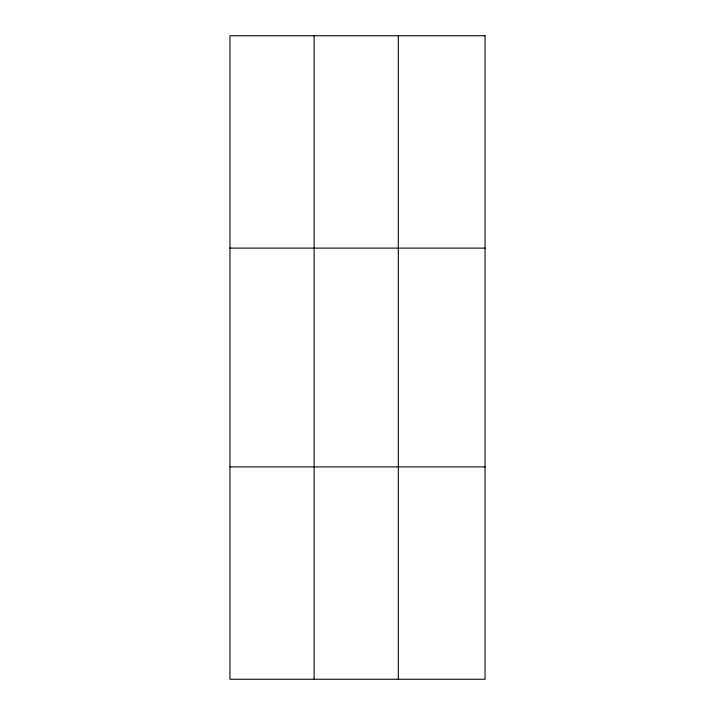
<?xml version="1.0" encoding="UTF-8"?>
<svg xmlns="http://www.w3.org/2000/svg" width="715" height="715" viewBox="0 0 715 715"><rect width="100%" height="100%" fill="white"/><g stroke="black" fill="none" stroke-linecap="round" stroke-linejoin="round"><path stroke-width="1.07" d="M314.135 35.75L314.135 679.25M398.318 35.75L398.318 679.25M229.953 248.105L485.047 248.105M229.953 466.895L485.047 466.895M485.047 35.75L485.047 679.25L229.953 679.25L229.953 35.75L485.047 35.75"/></g></svg>
